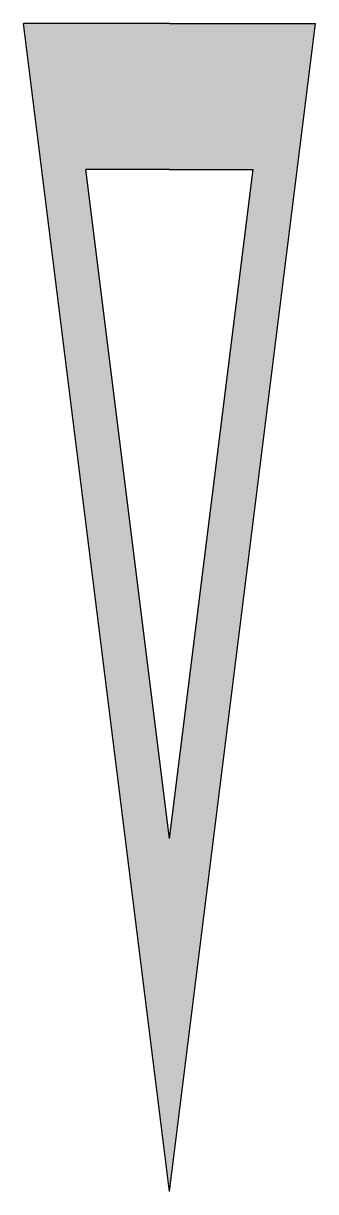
# Model space of a CAD drawing. Header units: metres. Extents: x -0.5 to 0.5, y 0 to 4.
import ezdxf

# ---------------------------------------------------------------- set-up
doc = ezdxf.new("R2010")
doc.units = ezdxf.units.M
doc.header["$LTSCALE"] = 0.2

msp = doc.modelspace()

# ---------------------------------------------------------------- hatches: boundary and pattern name
h = msp.add_hatch(color=256)
h.paths.add_polyline_path([(0.5, 4), (0, 4), (-0.5, 4), (0, 0)])
h.paths.add_polyline_path([(0.2863, 3.5), (0, 1.2093), (-0.2863, 3.5), (0, 3.5)], flags=16)

# ---------------------------------------------------------------- linework, layer by layer
for p, q in [((0, 0), (-0.5, 4)), ((0, 4), (-0.5, 4)), ((0, 0), (0.5, 4)), ((0, 4), (0.5, 4)), ((0, 1.2093), (-0.2863, 3.5)), ((0, 3.5), (-0.2863, 3.5)), ((0, 1.2093), (0.2863, 3.5)), ((0, 3.5), (0.2863, 3.5))]:
    msp.add_line(p, q)

doc.saveas('drawing.dxf')
